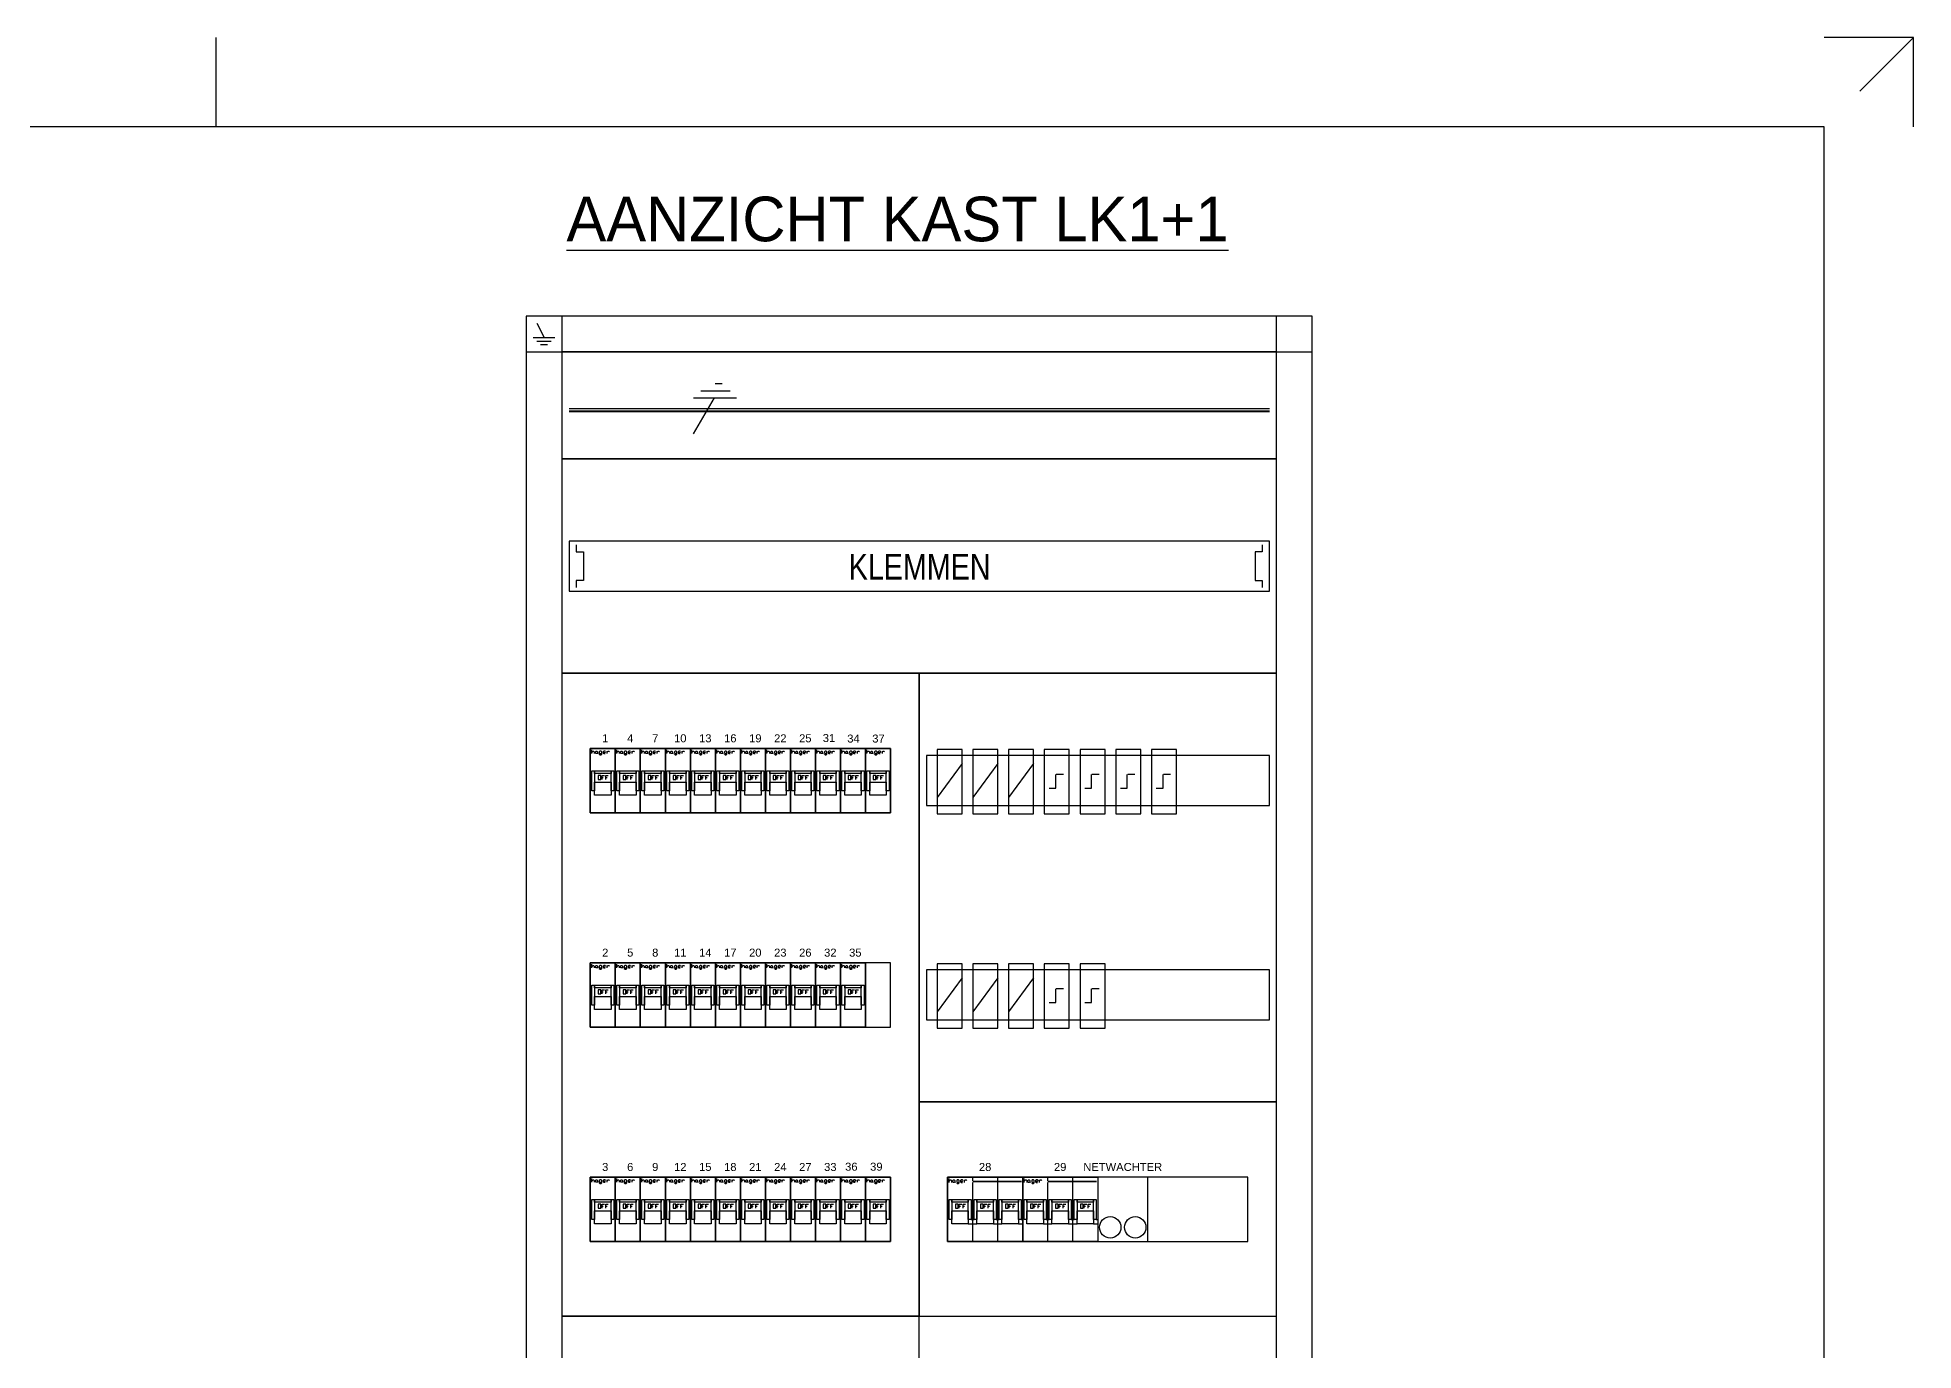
# Model space of a CAD drawing. Header units: millimetres. Extents: x 0 to 420, y 0 to 297.
# Drawn here: x 210 to 420, y 150 to 297 of the extents above; entities that cross this region are included whole.
import ezdxf
from ezdxf.enums import TextEntityAlignment as Align

# ---------------------------------------------------------------- set-up
doc = ezdxf.new("R2010")
doc.units = ezdxf.units.MM
doc.layers.get('0').update_dxf_attribs({"linetype": 'CONTINUOUS'})
for name, color, linetype in [('00kad018', 1, 'CONTINUOUS'), ('00kad070', 5, 'CONTINUOUS'), ('BL$2----_KADER', 7, 'CONTINUOUS'), ('KAST AANZICHT', 1, 'CONTINUOUS'), ('Kast-aanzicht', 1, 'CONTINUOUS')]:
    doc.layers.add(name, color=color, linetype=linetype)
doc.styles.add('BURO-050', font='BUROFONT.shx', dxfattribs={"height": 5})
doc.styles.add('GREEN', font='txt')
doc.styles.add('NOOTER', font='arial.ttf')

# ---------------------------------------------------------------- blocks, each defined once
blk = doc.blocks.new('a3-windesheim-hor')
at = {"layer": '00kad018', "color": 1}
for p, q in [((230, 287), (230, 297)), ((420, 297), (410, 297)), ((420, 297), (414, 291)), ((420, 287), (420, 297))]:
    blk.add_line(p, q, dxfattribs=at)
at = {"layer": '00kad070', "color": 5}
for p, q in [((410, 287), (20, 287)), ((410, 10), (410, 287))]:
    blk.add_line(p, q, dxfattribs=at)
blk = doc.blocks.new('HAG08')
at = {"color": 0}
for p, q in [((-16.5, -3.5), (-16.5, -0.8)), ((-16.5, -0.8), (-16.5, -0.8)), ((-16.5, -2.6), (-15.6, -1.7)), ((-15.6, -1.7), (-15.2, -1.7)), ((-15.2, -1.7), (-14.7, -2.2)), ((-14.7, -2.2), (-14.7, -3.5)), ((-14.7, -3.5), (-14.7, -3.5)), ((-13.8, -2.2), (-13.4, -1.7)), ((-13.8, -3.1), (-13.8, -2.2)), ((-13.4, -3.5), (-13.8, -3.1)), ((-13.4, -1.7), (-13, -1.7)), ((-13, -3.5), (-13.4, -3.5)), ((-13, -1.7), (-12.5, -2.2)), ((-12.5, -3.1), (-13, -3.5)), ((-12.5, -2.2), (-12.5, -3.1)), ((-12.5, -3.1), (-12.1, -3.5)), ((-12.1, -3.5), (-12.1, -3.5)), ((-10.7, -1.7), (-11.2, -2.2)), ((-11.2, -2.2), (-11.2, -3.1)), ((-11.2, -3.1), (-10.7, -3.5)), ((-11.2, -3.9), (-10.7, -4.4)), ((-9.9, -1.7), (-10.7, -1.7)), ((-10.7, -3.5), (-9.4, -3.5)), ((-10.7, -4.4), (-9.9, -4.4)), ((-9.4, -2.2), (-9.9, -1.7)), ((-9.9, -4.4), (-9.4, -3.9)), ((-9.4, -3.9), (-9.4, -2.2)), ((-9.4, -3.5), (-9.4, -3.5)), ((-8.1, -1.7), (-8.5, -2.2)), ((-8.5, -2.2), (-8.5, -3.1)), ((-8.5, -2.6), (-7.2, -2.6)), ((-8.5, -3.1), (-8.1, -3.5)), ((-7.2, -1.7), (-8.1, -1.7)), ((-8.1, -3.5), (-7.2, -3.5)), ((-6.8, -2.2), (-7.2, -1.7)), ((-7.2, -2.6), (-6.8, -2.2)), ((-7.2, -3.5), (-7.2, -3.5)), ((-5.9, -1.7), (-5.9, -3.5)), ((-5.9, -2.6), (-5, -1.7)), ((-5.9, -3.5), (-5.9, -3.5)), ((-5, -1.7), (-4.6, -1.7)), ((-4.6, -1.7), (-4.1, -2.2)), ((-4.1, -2.2), (-4.1, -2.2)), ((-10.2, -18.8), (-12, -18.8)), ((-12, -18.8), (-12, -21.5)), ((-12, -21.5), (-10.2, -21.5)), ((-12, -21.5), (-12, -21.5)), ((-10.2, -21.5), (-10.2, -18.8)), ((-9.3, -21.5), (-9.3, -18.8)), ((-9.3, -18.8), (-7.6, -18.8)), ((-9.3, -20.2), (-8.5, -20.2)), ((-8.5, -20.2), (-8.5, -20.2)), ((-7.6, -18.8), (-7.6, -18.8)), ((-6.7, -21.5), (-6.7, -18.8)), ((-6.7, -18.8), (-4.9, -18.8)), ((-6.7, -20.2), (-5.8, -20.2)), ((-5.8, -20.2), (-5.8, -20.2)), ((-4.9, -18.8), (-4.9, -18.8))]:
    blk.add_line(p, q, dxfattribs=at)
for points in [[(-17.5, -45), (-17.5, 0), (0, 0), (0, -45)], [(-16.5, -29.5), (-16.5, -15.5), (-14.5, -15.5), (-14.5, -29.5)], [(-14.5, -17.5), (-14.5, -15.5), (-3, -15.5), (-3, -17.5)], [(-14.5, -32.5), (-14.5, -23.5), (-3, -23.5), (-3, -32.5)], [(-3, -29.5), (-3, -15.5), (-1, -15.5), (-1, -29.5)]]:
    blk.add_lwpolyline(points, close=True, dxfattribs=at)
blk = doc.blocks.new('HAG07')
at = {"color": 0}
for p, q in [((0.22, 8.85), (0.22, 9.42)), ((0.22, 9.42), (0.22, 9.42)), ((0.22, 9.04), (0.41, 9.23)), ((0.41, 9.23), (0.5, 9.23)), ((0.5, 9.23), (0.6, 9.14)), ((0.6, 9.14), (0.6, 8.85)), ((0.6, 8.85), (0.6, 8.85)), ((0.79, 9.14), (0.88, 9.23)), ((0.79, 8.95), (0.79, 9.14)), ((0.88, 8.85), (0.79, 8.95)), ((0.88, 9.23), (0.97, 9.23)), ((0.97, 8.85), (0.88, 8.85)), ((0.97, 9.23), (1.07, 9.14)), ((1.07, 8.95), (0.97, 8.85)), ((1.07, 9.14), (1.07, 8.95)), ((1.07, 8.95), (1.16, 8.85)), ((1.16, 8.85), (1.16, 8.85)), ((1.44, 9.23), (1.35, 9.14)), ((1.35, 9.14), (1.35, 8.95)), ((1.35, 8.95), (1.44, 8.85)), ((1.35, 8.76), (1.44, 8.66)), ((1.63, 9.23), (1.44, 9.23)), ((1.44, 8.85), (1.73, 8.85)), ((1.44, 8.66), (1.63, 8.66)), ((1.73, 9.14), (1.63, 9.23)), ((1.63, 8.66), (1.73, 8.76)), ((1.73, 8.76), (1.73, 9.14)), ((1.73, 8.85), (1.73, 8.85)), ((2.01, 9.23), (1.92, 9.14)), ((1.92, 9.14), (1.92, 8.95)), ((1.92, 9.04), (2.2, 9.04)), ((1.92, 8.95), (2.01, 8.85)), ((2.2, 9.23), (2.01, 9.23)), ((2.01, 8.85), (2.2, 8.85)), ((2.29, 9.14), (2.2, 9.23)), ((2.2, 9.04), (2.29, 9.14)), ((2.2, 8.85), (2.2, 8.85)), ((2.48, 9.23), (2.48, 8.85)), ((2.48, 9.04), (2.67, 9.23)), ((2.48, 8.85), (2.48, 8.85)), ((2.67, 9.23), (2.76, 9.23)), ((2.76, 9.23), (2.86, 9.14)), ((2.86, 9.14), (2.86, 9.14)), ((3.73, 9.6), (3.73, 9.09)), ((3.73, 8.83), (3.73, 0)), ((7.47, 9.09), (7.47, 9.6)), ((7.47, 0), (7.47, 8.83)), ((1.56, 5.58), (1.18, 5.58)), ((1.18, 5.58), (1.18, 5.01)), ((1.18, 5.01), (1.56, 5.01)), ((1.18, 5.01), (1.18, 5.01)), ((1.56, 5.01), (1.56, 5.58)), ((1.74, 5.01), (1.74, 5.58)), ((1.74, 5.58), (2.12, 5.58)), ((1.74, 5.3), (1.93, 5.3)), ((1.93, 5.3), (1.93, 5.3)), ((2.12, 5.58), (2.12, 5.58)), ((2.31, 5.01), (2.31, 5.58)), ((2.31, 5.58), (2.69, 5.58)), ((2.31, 5.3), (2.5, 5.3)), ((2.5, 5.3), (2.5, 5.3)), ((2.69, 5.58), (2.69, 5.58)), ((3.52, 3.31), (3.95, 3.31)), ((5.29, 5.58), (4.91, 5.58)), ((4.91, 5.58), (4.91, 5.01)), ((4.91, 5.01), (5.29, 5.01)), ((4.91, 5.01), (4.91, 5.01)), ((5.29, 5.01), (5.29, 5.58)), ((5.47, 5.01), (5.47, 5.58)), ((5.47, 5.58), (5.85, 5.58)), ((5.47, 5.3), (5.66, 5.3)), ((5.66, 5.3), (5.66, 5.3)), ((5.85, 5.58), (5.85, 5.58)), ((6.04, 5.01), (6.04, 5.58)), ((6.04, 5.58), (6.42, 5.58)), ((6.04, 5.3), (6.23, 5.3)), ((6.23, 5.3), (6.23, 5.3)), ((6.42, 5.58), (6.42, 5.58)), ((7.25, 3.31), (7.68, 3.31)), ((9.02, 5.58), (8.64, 5.58)), ((8.64, 5.58), (8.64, 5.01)), ((8.64, 5.01), (9.02, 5.01)), ((8.64, 5.01), (8.64, 5.01)), ((9.02, 5.01), (9.02, 5.58)), ((9.2, 5.01), (9.2, 5.58)), ((9.2, 5.58), (9.58, 5.58)), ((9.2, 5.3), (9.39, 5.3)), ((9.39, 5.3), (9.39, 5.3)), ((9.58, 5.58), (9.58, 5.58)), ((9.77, 5.01), (9.77, 5.58)), ((9.77, 5.58), (10.15, 5.58)), ((9.77, 5.3), (9.96, 5.3)), ((9.96, 5.3), (9.96, 5.3)), ((10.15, 5.58), (10.15, 5.58)), ((10.99, 3.31), (11.2, 3.31)), ((3.09, 2.67), (4.37, 2.67)), ((6.83, 2.67), (8.11, 2.67)), ((10.56, 2.67), (11.2, 2.67))]:
    blk.add_line(p, q, dxfattribs=at)
for points in [[(0, 0), (0, 9.6), (11.2, 9.6), (11.2, 0)], [(0.21, 3.31), (0.21, 6.29), (0.64, 6.29), (0.64, 3.31)], [(0.64, 5.87), (0.64, 6.29), (3.09, 6.29), (3.09, 5.87)], [(3.09, 3.31), (3.09, 6.29), (3.52, 6.29), (3.52, 3.31)], [(3.95, 3.31), (3.95, 6.29), (4.37, 6.29), (4.37, 3.31)], [(4.37, 5.87), (4.37, 6.29), (6.83, 6.29), (6.83, 5.87)], [(6.83, 3.31), (6.83, 6.29), (7.25, 6.29), (7.25, 3.31)], [(7.68, 3.31), (7.68, 6.29), (8.11, 6.29), (8.11, 3.31)], [(8.11, 5.87), (8.11, 6.29), (10.56, 6.29), (10.56, 5.87)], [(10.56, 3.31), (10.56, 6.29), (10.99, 6.29), (10.99, 3.31)], [(0.64, 2.67), (0.64, 4.59), (3.09, 4.59), (3.09, 2.67)], [(4.37, 2.67), (4.37, 4.59), (6.83, 4.59), (6.83, 2.67)], [(8.11, 2.67), (8.11, 4.59), (10.56, 4.59), (10.56, 2.67)]]:
    blk.add_lwpolyline(points, close=True, dxfattribs=at)
at = {"color": 0, "const_width": 0.256}
blk.add_lwpolyline([(3.73, 8.96), (11.05, 8.96)], dxfattribs=at)

msp = doc.modelspace()

# ---------------------------------------------------------------- linework, layer by layer
at = {"layer": 'KAST AANZICHT', "color": 1, "linetype": 'Continuous'}
for p, q in [((352.7, 265.81), (264.7, 265.81)), ((264.7, 265.81), (264.7, 89.81)), ((265.9, 265.01), (266.7, 263.41)), ((268.7, 265.81), (268.7, 89.81)), ((348.7, 89.81), (348.7, 265.81)), ((352.7, 89.81), (352.7, 265.81)), ((265.5, 263.41), (267.9, 263.41)), ((265.9, 263.01), (267.5, 263.01)), ((266.3, 262.61), (267.1, 262.61)), ((264.7, 261.81), (352.7, 261.81)), ((283.45, 252.64), (285.78, 256.67)), ((283.45, 256.64), (288.25, 256.64)), ((284.25, 257.44), (287.54, 257.44)), ((285.85, 258.24), (286.65, 258.24)), ((347.9, 255.42), (269.5, 255.42)), ((347.9, 255.15), (269.5, 255.15)), ((347.9, 255.07), (269.5, 255.07)), ((270.3, 240.21), (270.3, 239.41)), ((270.3, 239.41), (271.1, 239.41)), ((271.1, 239.41), (271.1, 236.21)), ((347.1, 239.41), (346.3, 239.41)), ((346.3, 239.41), (346.3, 236.21)), ((347.1, 240.21), (347.1, 239.41)), ((271.1, 236.21), (270.3, 236.21)), ((270.3, 236.21), (270.3, 235.41)), ((346.3, 236.21), (347.1, 236.21)), ((347.1, 236.21), (347.1, 235.41)), ((294.28, 210.17), (294.28, 217.37)), ((294.28, 210.17), (294.28, 217.37)), ((297.08, 210.17), (297.08, 217.37)), ((297.08, 210.17), (297.08, 217.37)), ((310.73, 211.9), (313.53, 215.71)), ((314.73, 211.9), (317.53, 215.71)), ((318.73, 211.9), (321.53, 215.71)), ((323.99, 212.96), (323.99, 214.49)), ((324.04, 214.53), (324.84, 214.53)), ((327.99, 212.96), (327.99, 214.49)), ((328.04, 214.53), (328.84, 214.53)), ((331.99, 212.96), (331.99, 214.49)), ((332.04, 214.53), (332.84, 214.53)), ((335.99, 212.96), (335.99, 214.49)), ((336.04, 214.53), (336.84, 214.53)), ((323.24, 212.93), (323.99, 212.93)), ((327.24, 212.93), (327.99, 212.93)), ((331.24, 212.93), (331.99, 212.93)), ((335.24, 212.93), (335.99, 212.93)), ((294.28, 186.17), (294.28, 193.37)), ((294.28, 186.17), (294.28, 193.37)), ((297.08, 186.17), (297.08, 193.37)), ((297.08, 186.17), (297.08, 193.37)), ((297.08, 186.17), (297.08, 193.37)), ((297.08, 186.17), (297.08, 193.37)), ((299.88, 186.17), (299.88, 193.37)), ((299.88, 186.17), (299.88, 193.37)), ((299.88, 186.17), (299.88, 193.37)), ((299.88, 186.17), (299.88, 193.37)), ((302.68, 186.17), (302.68, 193.37)), ((302.68, 186.17), (302.68, 193.37)), ((310.73, 187.9), (313.53, 191.71)), ((314.73, 187.9), (317.53, 191.71)), ((318.73, 187.9), (321.53, 191.71)), ((323.99, 188.96), (323.99, 190.49)), ((324.04, 190.53), (324.84, 190.53)), ((327.99, 188.96), (327.99, 190.49)), ((328.04, 190.53), (328.84, 190.53)), ((323.24, 188.93), (323.99, 188.93)), ((327.24, 188.93), (327.99, 188.93)), ((305.48, 162.17), (305.48, 169.37)), ((305.48, 162.17), (305.48, 169.37))]:
    msp.add_line(p, q, dxfattribs=at)
for points in [[(268.7, 249.81), (348.7, 249.81), (348.7, 261.81), (268.7, 261.81)], [(268.7, 225.81), (348.7, 225.81), (348.7, 249.81), (268.7, 249.81)], [(269.5, 235.01), (347.9, 235.01), (347.9, 240.61), (269.5, 240.61)], [(268.7, 153.81), (308.7, 153.81), (308.7, 225.81), (268.7, 225.81)], [(308.7, 177.81), (348.7, 177.81), (348.7, 225.81), (308.7, 225.81)], [(271.88, 210.17), (305.48, 210.17), (305.48, 217.37), (271.88, 217.37)], [(309.5, 211.01), (347.9, 211.01), (347.9, 216.61), (309.5, 216.61)], [(309.5, 211.01), (347.9, 211.01), (347.9, 216.61), (309.5, 216.61)], [(310.7, 210.06), (313.5, 210.06), (313.5, 217.26), (310.7, 217.26)], [(314.7, 210.06), (317.5, 210.06), (317.5, 217.26), (314.7, 217.26)], [(318.7, 210.06), (321.5, 210.06), (321.5, 217.26), (318.7, 217.26)], [(322.7, 210.06), (325.5, 210.06), (325.5, 217.26), (322.7, 217.26)], [(326.7, 210.06), (329.5, 210.06), (329.5, 217.26), (326.7, 217.26)], [(330.7, 210.06), (333.5, 210.06), (333.5, 217.26), (330.7, 217.26)], [(334.7, 210.06), (337.5, 210.06), (337.5, 217.26), (334.7, 217.26)], [(271.88, 186.17), (305.48, 186.17), (305.48, 193.37), (271.88, 193.37)], [(310.7, 186.06), (313.5, 186.06), (313.5, 193.26), (310.7, 193.26)], [(314.7, 186.06), (317.5, 186.06), (317.5, 193.26), (314.7, 193.26)], [(318.7, 186.06), (321.5, 186.06), (321.5, 193.26), (318.7, 193.26)], [(322.7, 186.06), (325.5, 186.06), (325.5, 193.26), (322.7, 193.26)], [(326.7, 186.06), (329.5, 186.06), (329.5, 193.26), (326.7, 193.26)], [(309.5, 187.01), (347.9, 187.01), (347.9, 192.61), (309.5, 192.61)], [(309.5, 187.01), (347.9, 187.01), (347.9, 192.61), (309.5, 192.61)], [(308.7, 153.81), (348.7, 153.81), (348.7, 177.81), (308.7, 177.81)], [(271.88, 162.17), (305.48, 162.17), (305.48, 169.37), (271.88, 169.37)], [(311.88, 162.17), (345.48, 162.17), (345.48, 169.37), (311.88, 169.37)], [(328.68, 162.17), (334.28, 162.17), (334.28, 169.37), (328.68, 169.37)], [(268.7, 129.81), (308.7, 129.81), (308.7, 153.81), (268.7, 153.81)]]:
    msp.add_lwpolyline(points, close=True, dxfattribs=at)
at = {"layer": 'KAST AANZICHT'}
for centre in [(330.08, 163.77), (332.88, 163.77)]:
    msp.add_circle(centre, 1.2, dxfattribs=at)

# ---------------------------------------------------------------- block references
at = {"layer": 'BL$2----_KADER'}
msp.add_blockref('a3-windesheim-hor', (0, 0), dxfattribs=at)
at = {"layer": 'KAST AANZICHT'}
for name, p, xscale, yscale, zscale in [('HAG08', (274.68, 217.37), 0.160000000000025, 0.160000000000025, 0.160000000000025), ('HAG08', (277.48, 217.37), 0.160000000000025, 0.160000000000025, 0.160000000000025), ('HAG08', (280.28, 217.37), 0.160000000000025, 0.160000000000025, 0.160000000000025), ('HAG08', (283.08, 217.37), 0.160000000000025, 0.160000000000025, 0.160000000000025), ('HAG08', (285.88, 217.37), 0.160000000000025, 0.160000000000025, 0.160000000000025), ('HAG08', (288.68, 217.37), 0.160000000000025, 0.160000000000025, 0.160000000000025), ('HAG08', (291.48, 217.37), 0.160000000000025, 0.160000000000025, 0.160000000000025), ('HAG08', (294.28, 217.37), 0.160000000000025, 0.160000000000025, 0.160000000000025), ('HAG08', (297.08, 217.37), 0.160000000000025, 0.160000000000025, 0.160000000000025), ('HAG08', (299.88, 217.37), 0.160000000000025, 0.160000000000025, 0.160000000000025), ('HAG08', (302.68, 217.37), 0.160000000000025, 0.160000000000025, 0.160000000000025), ('HAG08', (305.48, 217.37), 0.160000000000025, 0.160000000000025, 0.160000000000025), ('HAG08', (274.68, 193.37), 0.160000000000025, 0.160000000000025, 0.160000000000025), ('HAG08', (277.48, 193.37), 0.160000000000025, 0.160000000000025, 0.160000000000025), ('HAG08', (280.28, 193.37), 0.160000000000025, 0.160000000000025, 0.160000000000025), ('HAG08', (283.08, 193.37), 0.160000000000025, 0.160000000000025, 0.160000000000025), ('HAG08', (285.88, 193.37), 0.160000000000025, 0.160000000000025, 0.160000000000025), ('HAG08', (288.68, 193.37), 0.160000000000025, 0.160000000000025, 0.160000000000025), ('HAG08', (291.48, 193.37), 0.160000000000025, 0.160000000000025, 0.160000000000025), ('HAG08', (294.28, 193.37), 0.160000000000025, 0.160000000000025, 0.160000000000025), ('HAG08', (297.08, 193.37), 0.160000000000025, 0.160000000000025, 0.160000000000025), ('HAG08', (299.88, 193.37), 0.160000000000025, 0.160000000000025, 0.160000000000025), ('HAG08', (302.68, 193.37), 0.160000000000025, 0.160000000000025, 0.160000000000025), ('HAG08', (274.68, 169.37), 0.160000000000025, 0.160000000000025, 0.160000000000025), ('HAG08', (277.48, 169.37), 0.160000000000025, 0.160000000000025, 0.160000000000025), ('HAG08', (280.28, 169.37), 0.160000000000025, 0.160000000000025, 0.160000000000025), ('HAG08', (283.08, 169.37), 0.160000000000025, 0.160000000000025, 0.160000000000025), ('HAG08', (285.88, 169.37), 0.160000000000025, 0.160000000000025, 0.160000000000025), ('HAG08', (288.68, 169.37), 0.160000000000025, 0.160000000000025, 0.160000000000025), ('HAG08', (291.48, 169.37), 0.160000000000025, 0.160000000000025, 0.160000000000025), ('HAG08', (294.28, 169.37), 0.160000000000025, 0.160000000000025, 0.160000000000025), ('HAG08', (297.08, 169.37), 0.160000000000025, 0.160000000000025, 0.160000000000025), ('HAG08', (299.88, 169.37), 0.160000000000025, 0.160000000000025, 0.160000000000025), ('HAG08', (302.68, 169.37), 0.160000000000025, 0.160000000000025, 0.160000000000025), ('HAG08', (305.48, 169.37), 0.160000000000025, 0.160000000000025, 0.160000000000025), ('HAG07', (311.88, 162.17), 0.75, 0.75, 0.75), ('HAG07', (320.28, 162.17), 0.75, 0.75, 0.75)]:
    msp.add_blockref(name, p, dxfattribs=dict(at, xscale=xscale, yscale=yscale, zscale=zscale))

# ---------------------------------------------------------------- texts
at = {"layer": 'KAST AANZICHT', "color": 1, "linetype": 'Continuous', "style": 'GREEN', "width": 0.833333}
msp.add_text('KLEMMEN', height=2.88, dxfattribs=at).set_placement((300.81, 236.3))
at = {"layer": 'KAST AANZICHT', "style": 'NOOTER'}
for s, p in [('1', (273.55, 218.53)), ('4', (276.35, 218.53)), ('7', (279.15, 218.53)), ('10', (281.95, 218.53)), ('13', (284.75, 218.53)), ('16', (287.55, 218.53)), ('19', (290.35, 218.53)), ('22', (293.15, 218.53)), ('25', (295.95, 218.53)), ('31', (298.6, 218.56)), ('34', (301.34, 218.5)), ('37', (304.14, 218.5)), ('2', (273.55, 194.53)), ('5', (276.35, 194.53)), ('8', (279.15, 194.53)), ('11', (281.95, 194.53)), ('14', (284.75, 194.53)), ('17', (287.55, 194.53)), ('20', (290.35, 194.53)), ('23', (293.15, 194.53)), ('26', (295.95, 194.53)), ('32', (298.75, 194.53)), ('35', (301.55, 194.53)), ('3', (273.55, 170.53)), ('6', (276.35, 170.53)), ('9', (279.15, 170.53)), ('12', (281.95, 170.53)), ('15', (284.75, 170.53)), ('18', (287.55, 170.53)), ('21', (290.35, 170.53)), ('24', (293.15, 170.53)), ('27', (295.95, 170.53)), ('33', (298.75, 170.53)), ('36', (301.1, 170.56)), ('39', (303.9, 170.56)), ('28', (316.08, 170.53)), ('29', (324.48, 170.53)), ('NETWACHTER', (331.48, 170.53))]:
    msp.add_text(s, height=0.896, dxfattribs=at).set_placement(p, align=Align.MIDDLE)
at = {"layer": 'Kast-aanzicht', "color": 4, "style": 'BURO-050'}
msp.add_text('%%UAANZICHT KAST LK1+1', height=5, dxfattribs=at).set_placement((269.21, 274.18))

doc.saveas('drawing.dxf')
